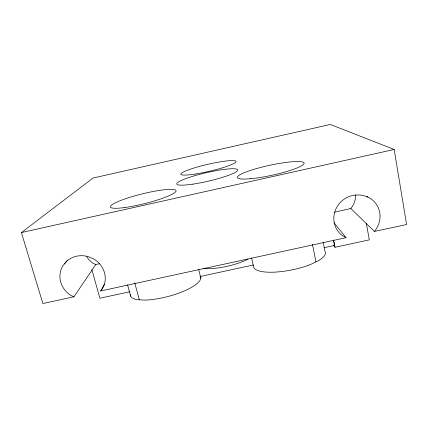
<?xml version="1.0" encoding="UTF-8"?>
<svg xmlns="http://www.w3.org/2000/svg" width="428" height="428" viewBox="0 0 428 428"><rect width="100%" height="100%" fill="white"/><g stroke="black" fill="none" stroke-linecap="round" stroke-linejoin="round"><path stroke-width="0.64" d="M333.952 222.672L346.043 237.684L100.628 290.986L104.534 284.128M334.348 212.234L350.848 208.511L374.393 231.414L406.6 224.534L394.172 149.474L330.293 124.468L93.031 178.043L21.4 232.57L42.87 303.532L73.937 296.786L95.819 264.531L99.601 263.702M100.628 290.986L102.239 289.044A22.893 21.448 23 0 0 93.866 259.079L88.35 256.677A22.893 21.448 23 0 0 66.351 261.513L62.793 265.906A22.893 21.448 23 0 0 71.481 295.732L73.937 296.786M64.393 263.926L67.389 260.417M21.4 232.57L394.172 149.474M324.087 247.694L334.461 245.447L334.755 245.87M129.743 291.768L99.901 298.23L91.854 269.629M199.962 276.552L253.376 264.98M333.658 245.314L335.028 247.293L369.3 239.867L366.363 223.518M95.819 264.531L93.732 263.627A19.426 18.425 24.7 0 1 86.681 256.613M346.043 237.684L341.961 235.293A23.454 22.256 -31.9 0 1 334.193 214.369A23.454 22.256 -31.9 0 1 349.205 196.484C356.797 193.649 365.614 194.681 372.087 199.657A23.454 22.256 -31.9 0 1 374.393 231.414M366.935 196.388L367.968 197.196M127.565 284.818L130.631 296.181M134.761 282.822L139.298 299.798M198.683 269.362L200.823 278.179M251.578 257.875L253.558 266.762A36.626 10.582 -11.4 0 0 274.482 272.144A36.626 10.582 -11.4 0 0 311.482 264.071L318.357 260.706A36.626 10.582 -11.4 0 0 324.954 251.3L323.194 242.318M312.451 244.425L315.944 261.882M333.631 240.028L335.028 247.293M333.449 240.199L334.461 245.447M200.283 276.087A36.353 10.374 -14.9 0 1 184.152 290.997A36.353 10.374 -14.9 0 1 144.552 300.092L137.714 299.707A36.353 10.374 -14.9 0 1 130.401 294.55M355.529 194.965A19.838 19.009 -34.3 0 1 350.848 208.511M247.994 259.143A30.249 8.095 -13.1 0 1 203.557 268.377M124.805 207.526A33.871 5.008 -13.9 0 0 176.004 191.193A33.871 5.008 -13.9 0 0 128.764 197.661A33.871 5.008 -13.9 0 0 124.805 207.526M250.38 178.738A34.138 5.115 -12.2 0 0 303.827 164.01A34.138 5.115 -12.2 0 0 257.998 168.156A34.138 5.115 -12.2 0 0 250.38 178.738M192.739 184.158A31.287 4.35 -13 0 0 237.727 169.895A31.287 4.35 -13 0 0 191.268 176.764A31.287 4.35 -13 0 0 192.739 184.158M195.27 174.041A28.312 3.563 -13 0 0 236.053 161.479A28.312 3.563 -13 0 0 194.066 167.985A28.312 3.563 -13 0 0 195.27 174.041"/></g></svg>
